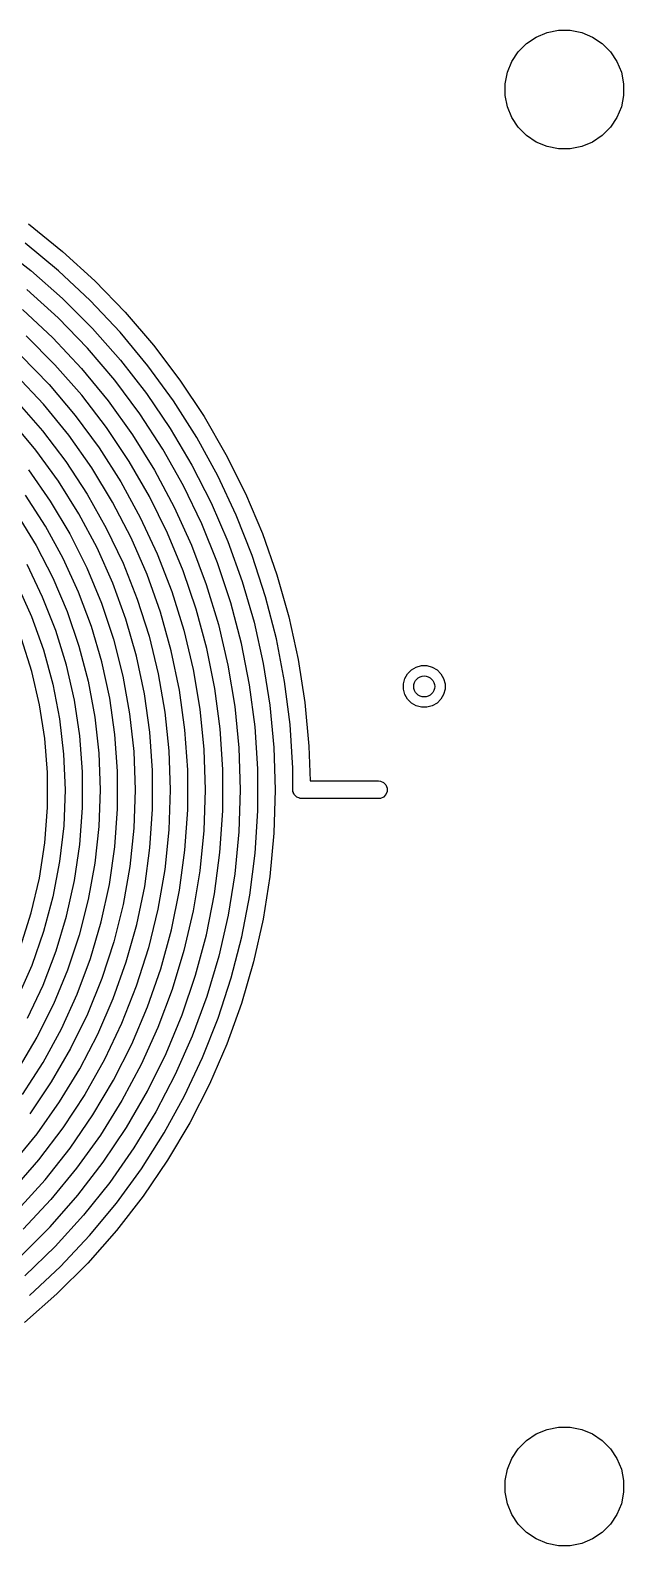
# Model space of a CAD drawing. Extents: x 25 to 275, y -107 to -24.
# Drawn here: x 41.38 to 49.85, y -45.8 to -24.15 of the extents above; entities that cross this region are included whole.
import ezdxf

# ---------------------------------------------------------------- set-up
doc = ezdxf.new("R2010")
doc.units = 0
doc.layers.add('BLACK', color=7, linetype='CONTINUOUS')

msp = doc.modelspace()

# ---------------------------------------------------------------- linework, layer by layer
at = {"layer": 'BLACK', "linetype": 'CONTINUOUS'}
for p, q in [((48.599313, -24.250367), (48.753258, -24.186601)), ((48.753258, -24.186601), (48.916685, -24.154093)), ((48.916685, -24.154093), (49.083315, -24.154093)), ((49.083315, -24.154093), (49.246742, -24.186601)), ((49.246742, -24.186601), (49.400687, -24.250367)), ((48.342941, -24.460766), (48.460766, -24.342941)), ((48.460766, -24.342941), (48.599313, -24.250367)), ((49.400687, -24.250367), (49.539234, -24.342941)), ((49.539234, -24.342941), (49.657059, -24.460766)), ((48.186601, -24.753258), (48.250367, -24.599313)), ((48.250367, -24.599313), (48.342941, -24.460766)), ((49.657059, -24.460766), (49.749633, -24.599313)), ((49.749633, -24.599313), (49.813399, -24.753258)), ((48.154093, -24.916685), (48.186601, -24.753258)), ((49.813399, -24.753258), (49.845907, -24.916685)), ((48.154093, -25.083315), (48.154093, -24.916685)), ((48.186601, -25.246742), (48.154093, -25.083315)), ((49.845907, -25.083315), (49.813399, -25.246742)), ((49.845907, -24.916685), (49.845907, -25.083315)), ((48.250367, -25.400687), (48.186601, -25.246742)), ((49.813399, -25.246742), (49.749633, -25.400687)), ((48.342941, -25.539234), (48.250367, -25.400687)), ((49.749633, -25.400687), (49.657059, -25.539234)), ((48.460766, -25.657059), (48.342941, -25.539234)), ((48.599313, -25.749633), (48.460766, -25.657059)), ((48.753258, -25.813399), (48.599313, -25.749633)), ((49.400687, -25.749633), (49.246742, -25.813399)), ((49.539234, -25.657059), (49.400687, -25.749633)), ((49.657059, -25.539234), (49.539234, -25.657059)), ((48.916685, -25.845907), (48.753258, -25.813399)), ((49.083315, -25.845907), (48.916685, -25.845907)), ((49.246742, -25.813399), (49.083315, -25.845907)), ((41.351676, -26.920076), (41.83751, -27.311025)), ((40.907433, -27.213211), (41.385206, -27.58381)), ((41.783679, -27.588996), (41.305445, -27.193367)), ((41.83751, -27.311025), (42.298356, -27.731142)), ((41.385206, -27.58381), (41.838766, -27.983677)), ((42.236127, -28.013873), (41.783679, -27.588996)), ((41.775376, -28.262013), (41.330265, -27.857775)), ((42.298356, -27.731142), (42.732465, -28.178832)), ((41.838766, -27.983677), (42.266323, -28.411234)), ((42.661004, -28.466321), (42.236127, -28.013873)), ((41.266531, -28.139462), (41.702349, -28.547651)), ((42.193674, -28.693939), (41.775376, -28.262013)), ((42.732465, -28.178832), (43.138191, -28.652396)), ((41.731013, -28.929869), (41.320131, -28.518987)), ((41.702349, -28.547651), (42.110538, -28.983469)), ((42.266323, -28.411234), (42.66619, -28.864794)), ((43.056633, -28.944555), (42.661004, -28.466321)), ((42.583438, -29.151779), (42.193674, -28.693939)), ((43.138191, -28.652396), (43.513994, -29.15004)), ((41.246035, -28.800146), (41.646749, -29.214482)), ((42.114143, -29.366744), (41.731013, -28.929869)), ((42.110538, -28.983469), (42.489349, -29.445052)), ((42.66619, -28.864794), (43.036789, -29.342567)), ((43.421453, -29.446686), (43.056633, -28.944555)), ((41.566028, -29.492709), (41.175474, -29.074526)), ((41.646749, -29.214482), (42.018895, -29.654657)), ((42.943067, -29.633649), (42.583438, -29.151779)), ((43.513994, -29.15004), (43.858448, -29.669874)), ((42.467879, -29.827741), (42.114143, -29.366744)), ((43.036789, -29.342567), (43.376656, -29.842667)), ((41.188042, -29.454256), (41.552654, -29.87241)), ((41.927135, -29.936569), (41.566028, -29.492709)), ((42.489349, -29.445052), (42.83716, -29.930422)), ((43.271084, -30.137572), (42.943067, -29.633649)), ((43.754024, -29.970734), (43.421453, -29.446686)), ((41.459367, -30.148711), (41.105833, -29.727385)), ((42.018895, -29.654657), (42.360808, -30.118706)), ((42.790706, -30.310887), (42.467879, -29.827741)), ((43.376656, -29.842667), (43.684452, -30.363121)), ((43.858448, -29.669874), (44.170248, -30.209928)), ((41.552654, -29.87241), (41.88788, -30.314472)), ((42.25711, -30.404036), (41.927135, -29.936569)), ((42.83716, -29.930422), (43.152482, -30.4375)), ((44.053033, -30.514631), (43.754024, -29.970734)), ((41.78265, -30.593672), (41.459367, -30.148711)), ((42.360808, -30.118706), (42.670964, -30.604556)), ((43.566141, -30.661475), (43.271084, -30.137572)), ((44.170248, -30.209928), (44.448211, -30.768152)), ((41.354127, -30.430508), (41.664558, -30.877614)), ((41.88788, -30.314472), (42.192158, -30.77838)), ((42.554414, -30.892933), (42.25711, -30.404036)), ((43.081244, -30.814113), (42.790706, -30.310887)), ((43.152482, -30.4375), (43.433964, -30.964116)), ((43.684452, -30.363121), (43.95896, -30.901874)), ((44.317301, -31.076228), (44.053033, -30.514631)), ((42.074107, -31.0601), (41.78265, -30.593672)), ((42.670964, -30.604556), (42.947975, -31.110038)), ((43.827025, -31.203206), (43.566141, -30.661475)), ((41.596649, -31.234359), (41.311841, -30.791189)), ((41.664558, -30.877614), (41.942302, -31.345726)), ((42.192158, -30.77838), (42.464067, -31.261972)), ((42.817662, -31.400978), (42.554414, -30.892933)), ((43.338247, -31.335263), (43.081244, -30.814113)), ((43.95896, -30.901874), (44.199099, -31.456801)), ((44.448211, -30.768152), (44.691281, -31.342428)), ((41.192234, -31.068655), (41.463352, -31.512898)), ((42.332317, -31.545723), (42.074107, -31.0601)), ((42.947975, -31.110038), (43.190605, -31.632893)), ((43.433964, -30.964116), (43.680401, -31.508014)), ((44.545784, -31.653312), (44.317301, -31.076228)), ((41.849116, -31.696718), (41.596649, -31.234359)), ((41.942302, -31.345726), (42.185944, -31.832461)), ((42.464067, -31.261972), (42.702342, -31.762991)), ((43.560614, -31.872106), (43.338247, -31.335263)), ((44.052664, -31.760538), (43.827025, -31.203206)), ((44.691281, -31.342428), (44.898538, -31.930579)), ((41.463352, -31.512898), (41.701319, -31.975746)), ((42.556023, -32.048175), (42.332317, -31.545723)), ((43.045626, -31.925804), (42.817662, -31.400978)), ((43.680401, -31.508014), (43.890737, -32.066865)), ((44.199099, -31.456801), (44.403919, -32.025711)), ((41.555775, -32.248818), (41.332547, -31.78528)), ((42.067956, -32.17591), (41.849116, -31.696718)), ((42.702342, -31.762991), (42.90587, -32.279103)), ((43.190605, -31.632893), (43.397771, -32.170786)), ((44.242131, -32.331183), (44.052664, -31.760538)), ((44.737582, -32.243603), (44.545784, -31.653312)), ((41.701319, -31.975746), (41.904865, -32.45473)), ((42.185944, -31.832461), (42.394242, -32.335336)), ((43.237244, -32.464963), (43.045626, -31.925804)), ((43.747395, -32.422343), (43.560614, -31.872106)), ((44.403919, -32.025711), (44.572613, -32.60636)), ((44.898538, -31.930579), (45.069194, -32.530374)), ((41.187097, -32.060356), (41.394704, -32.523462)), ((42.252053, -32.669493), (42.067956, -32.17591)), ((42.744135, -32.565008), (42.556023, -32.048175)), ((43.397771, -32.170786), (43.568547, -32.721315)), ((43.890737, -32.066865), (44.064073, -32.638276)), ((44.891936, -32.844772), (44.737582, -32.243603)), ((41.743739, -32.727742), (41.555775, -32.248818)), ((41.904865, -32.45473), (42.072904, -32.947294)), ((42.394242, -32.335336), (42.566134, -32.851789)), ((42.90587, -32.279103), (43.073703, -32.807901)), ((43.897788, -32.983619), (43.747395, -32.422343)), ((44.394647, -32.912794), (44.242131, -32.331183)), ((41.394704, -32.523462), (41.566251, -33.001101)), ((42.400469, -33.174952), (42.252053, -32.669493)), ((42.895736, -33.093704), (42.744135, -32.565008)), ((43.39162, -33.015941), (43.237244, -32.464963)), ((44.064073, -32.638276), (44.199666, -33.219801)), ((44.572613, -32.60636), (44.704515, -33.196455)), ((45.069194, -32.530374), (45.202603, -33.139536)), ((41.401631, -33.309502), (41.254174, -32.84356)), ((41.895387, -33.219374), (41.743739, -32.727742)), ((42.566134, -32.851789), (42.700745, -33.37919)), ((43.073703, -32.807901), (43.205058, -33.34692)), ((43.568547, -32.721315), (43.70217, -33.282021)), ((45.008237, -33.454447), (44.891936, -32.844772)), ((41.566251, -33.001101), (41.700732, -33.490471)), ((42.072904, -32.947294), (42.204541, -33.45081)), ((43.010088, -33.631687), (42.895736, -33.093704)), ((43.508037, -33.576171), (43.39162, -33.015941)), ((44.01115, -33.553528), (43.897788, -32.983619)), ((44.509586, -33.502982), (44.394647, -32.912794)), ((41.512987, -33.785365), (41.401631, -33.309502)), ((42.009872, -33.720963), (41.895387, -33.219374)), ((42.512447, -33.68971), (42.400469, -33.174952)), ((43.70217, -33.282021), (43.798043, -33.8504)), ((44.199666, -33.219801), (44.296934, -33.808948)), ((44.704515, -33.196455), (44.799104, -33.793668)), ((45.202603, -33.139536), (45.298258, -33.755756)), ((46.761994, -33.342371), (46.817372, -33.286993)), ((46.817372, -33.286993), (46.885195, -33.247835)), ((46.885195, -33.247835), (46.960842, -33.227566)), ((46.960842, -33.227566), (47.039158, -33.227566)), ((47.039158, -33.227566), (47.114805, -33.247835)), ((47.114805, -33.247835), (47.182628, -33.286993)), ((47.182628, -33.286993), (47.238006, -33.342371)), ((41.700732, -33.490471), (41.797358, -33.988698)), ((42.204541, -33.45081), (42.299071, -33.962592)), ((42.700745, -33.37919), (42.797388, -33.914849)), ((43.205058, -33.34692), (43.299323, -33.893646)), ((44.586476, -34.099321), (44.509586, -33.502982)), ((45.086028, -34.070222), (45.008237, -33.454447)), ((46.702567, -33.485841), (46.722836, -33.410194)), ((46.702567, -33.564157), (46.702567, -33.485841)), ((46.722836, -33.410194), (46.761994, -33.342371)), ((47.238006, -33.342371), (47.277164, -33.410194)), ((47.277164, -33.410194), (47.297433, -33.485841)), ((47.297433, -33.485841), (47.297433, -33.564157)), ((42.086552, -34.229706), (42.009872, -33.720963)), ((42.587419, -34.211146), (42.512447, -33.68971)), ((43.086634, -34.176337), (43.010088, -33.631687)), ((43.585952, -34.143038), (43.508037, -33.576171)), ((44.086996, -34.129632), (44.01115, -33.553528)), ((45.298258, -33.755756), (45.355796, -34.376696)), ((46.722836, -33.639804), (46.702567, -33.564157)), ((46.761994, -33.707627), (46.722836, -33.639804)), ((46.817372, -33.763005), (46.761994, -33.707627)), ((47.238006, -33.707627), (47.182628, -33.763005)), ((47.277164, -33.639804), (47.238006, -33.707627)), ((47.297433, -33.564157), (47.277164, -33.639804)), ((41.587589, -34.268356), (41.512987, -33.785365)), ((42.299071, -33.962592), (42.355993, -34.479908)), ((42.797388, -33.914849), (42.855572, -34.456039)), ((43.299323, -33.893646), (43.356059, -34.44553)), ((43.798043, -33.8504), (43.855739, -34.423914)), ((44.296934, -33.808948), (44.355463, -34.403196)), ((44.799104, -33.793668), (44.856007, -34.395641)), ((46.885195, -33.802163), (46.817372, -33.763005)), ((46.960842, -33.822432), (46.885195, -33.802163)), ((47.039158, -33.822432), (46.960842, -33.822432)), ((47.114805, -33.802163), (47.039158, -33.822432)), ((47.182628, -33.763005), (47.114805, -33.802163)), ((41.797358, -33.988698), (41.855561, -34.492861)), ((43.125, -34.724999), (43.086634, -34.176337)), ((43.625, -34.713901), (43.585952, -34.143038)), ((44.125, -34.709463), (44.086996, -34.129632)), ((44.625, -34.699362), (44.586476, -34.099321)), ((45.125, -34.689666), (45.086028, -34.070222)), ((41.625, -34.755641), (41.587589, -34.268356)), ((42.125, -34.742756), (42.086552, -34.229706)), ((42.625, -34.736601), (42.587419, -34.211146)), ((44.355463, -34.403196), (44.375, -35)), ((44.856007, -34.395641), (44.875, -35)), ((45.355796, -34.376696), (45.371149, -34.875)), ((41.855561, -34.492861), (41.875, -35)), ((42.355993, -34.479908), (42.375, -35)), ((42.855572, -34.456039), (42.875, -35)), ((43.356059, -34.44553), (43.375, -35)), ((43.855739, -34.423914), (43.875, -35)), ((41.625, -35), (41.625, -34.755641)), ((42.125, -35), (42.125, -34.742756)), ((42.625, -35), (42.625, -34.736601)), ((43.125, -35), (43.125, -34.724999)), ((43.625, -35), (43.625, -34.713901)), ((44.125, -35), (44.125, -34.709463)), ((44.625, -35), (44.625, -34.699362)), ((45.125, -35), (45.125, -34.689666)), ((41.625, -35.253942), (41.625, -35)), ((41.875, -35), (41.855776, -35.513769)), ((42.125, -35.260393), (42.125, -35)), ((42.375, -35), (42.356209, -35.526126)), ((42.625, -35.272328), (42.625, -35)), ((42.875, -35), (42.855817, -35.549332)), ((43.125, -35.277558), (43.125, -35)), ((43.375, -35), (43.355476, -35.57153)), ((43.625, -35.288365), (43.625, -35)), ((43.875, -35), (43.855998, -35.580453)), ((44.125, -35.298722), (44.125, -35)), ((44.375, -35), (44.355738, -35.600658)), ((44.625, -35.302478), (44.625, -35)), ((44.875, -35), (44.855514, -35.620056)), ((45.127402, -35.010523), (45.125, -35)), ((45.127402, -35.024386), (45.127402, -35.010523)), ((45.134449, -35.041401), (45.127402, -35.024386)), ((45.137379, -35.054235), (45.134449, -35.041401)), ((45.142344, -35.060461), (45.137379, -35.054235)), ((45.371149, -34.875), (46.35, -34.875)), ((46.35, -34.875), (46.374386, -34.877402)), ((46.374386, -34.877402), (46.419446, -34.896066)), ((46.419446, -34.896066), (46.453934, -34.930554)), ((46.453934, -34.930554), (46.472598, -34.975614)), ((46.472598, -35.024386), (46.453934, -35.069446)), ((46.472598, -34.975614), (46.472598, -35.024386)), ((41.586122, -35.760336), (41.625, -35.253942)), ((42.086985, -35.77979), (42.125, -35.260393)), ((42.586145, -35.815595), (42.625, -35.272328)), ((45.146066, -35.069446), (45.142344, -35.060461)), ((45.163066, -35.086446), (45.146066, -35.069446)), ((45.172064, -35.097729), (45.163066, -35.086446)), ((45.176471, -35.099851), (45.172064, -35.097729)), ((45.180554, -35.103934), (45.176471, -35.099851)), ((45.211968, -35.116945), (45.180554, -35.103934)), ((45.222185, -35.121866), (45.211968, -35.116945)), ((45.223847, -35.121866), (45.222185, -35.121866)), ((45.225614, -35.122598), (45.223847, -35.121866)), ((45.25, -35.125), (45.225614, -35.122598)), ((46.35, -35.125), (45.25, -35.125)), ((46.374386, -35.122598), (46.35, -35.125)), ((46.419446, -35.103934), (46.374386, -35.122598)), ((46.453934, -35.069446), (46.419446, -35.103934)), ((43.087117, -35.831381), (43.125, -35.277558)), ((43.586478, -35.863808), (43.625, -35.288365)), ((44.085925, -35.894886), (44.125, -35.298722)), ((44.587015, -35.90624), (44.625, -35.302478)), ((41.855776, -35.513769), (41.798212, -36.024666)), ((42.356209, -35.526126), (42.299933, -36.049572)), ((42.855817, -35.549332), (42.798361, -36.095988)), ((43.355476, -35.57153), (43.296995, -36.140396)), ((43.855998, -35.580453), (43.799073, -36.15842)), ((44.355738, -35.600658), (44.298031, -36.198848)), ((44.855514, -35.620056), (44.797133, -36.237666)), ((41.508594, -36.262267), (41.586122, -35.760336)), ((42.011158, -36.295027), (42.086985, -35.77979)), ((42.508633, -36.354706), (42.586145, -35.815595)), ((43.011529, -36.381327), (43.087117, -35.831381)), ((43.509608, -36.435392), (43.586478, -35.863808)), ((44.007943, -36.487217), (44.085925, -35.894886)), ((44.511194, -36.506425), (44.587015, -35.90624)), ((41.798212, -36.024666), (41.702629, -36.529831)), ((42.299933, -36.049572), (42.206458, -36.567669)), ((42.798361, -36.095988), (42.702912, -36.637305)), ((43.296995, -36.140396), (43.199829, -36.703944)), ((41.392871, -36.756792), (41.508594, -36.262267)), ((41.897924, -36.803354), (42.011158, -36.295027)), ((42.392858, -36.886914), (42.508633, -36.354706)), ((43.799073, -36.15842), (43.704469, -36.731427)), ((44.298031, -36.198848), (44.202117, -36.792112)), ((44.797133, -36.237666), (44.700087, -36.85039)), ((41.702629, -36.529831), (41.569563, -37.026442)), ((42.206458, -36.567669), (42.076261, -37.077778)), ((42.898587, -36.924833), (43.011529, -36.381327)), ((43.394731, -37.000566), (43.509608, -36.435392)), ((43.891388, -37.073181), (44.007943, -36.487217)), ((44.397836, -37.100665), (44.511194, -36.506425)), ((41.239631, -37.241006), (41.392871, -36.756792)), ((42.702912, -36.637305), (42.569936, -37.170644)), ((43.199829, -36.703944), (43.064432, -37.259548)), ((43.704469, -36.731427), (43.572592, -37.297019)), ((41.747886, -37.302059), (41.897924, -36.803354)), ((42.239411, -37.409507), (42.392858, -36.886914)), ((42.748818, -37.459364), (42.898587, -36.924833)), ((43.242362, -37.556805), (43.394731, -37.000566)), ((44.202117, -36.792112), (44.068389, -37.378012)), ((44.700087, -36.85039), (44.564759, -37.455813)), ((41.569563, -37.026442), (41.399757, -37.51172)), ((42.076261, -37.077778), (41.910004, -37.577298)), ((42.569936, -37.170644), (42.400079, -37.693409)), ((43.736758, -37.650267), (43.891388, -37.073181)), ((44.24739, -37.686615), (44.397836, -37.100665)), ((41.561845, -37.788482), (41.747886, -37.302059)), ((42.049073, -37.919822), (42.239411, -37.409507)), ((43.064432, -37.259548), (42.891435, -37.804617)), ((43.572592, -37.297019), (43.404005, -37.852775)), ((44.068389, -37.378012), (43.897398, -37.95414)), ((41.399757, -37.51172), (41.194161, -37.982951)), ((41.910004, -37.577298), (41.708536, -38.063686)), ((42.562921, -37.982429), (42.748818, -37.459364)), ((43.05318, -38.101624), (43.242362, -37.556805)), ((43.544716, -38.216003), (43.736758, -37.650267)), ((44.564759, -37.455813), (44.391683, -38.051543)), ((41.340793, -38.260027), (41.561845, -37.788482)), ((42.400079, -37.693409), (42.19417, -38.203051)), ((42.891435, -37.804617), (42.681645, -38.336609)), ((43.404005, -37.852775), (43.199431, -38.396315)), ((44.060448, -38.261962), (44.24739, -37.686615)), ((41.708536, -38.063686), (41.472883, -38.534461)), ((41.822815, -38.415258), (42.049073, -37.919822)), ((42.341762, -38.491588), (42.562921, -37.982429)), ((43.897398, -37.95414), (43.689845, -38.518128)), ((44.391683, -38.051543), (44.181543, -38.63523)), ((42.19417, -38.203051), (41.953212, -38.697089)), ((42.82803, -38.632591), (43.05318, -38.101624)), ((43.316085, -38.767969), (43.544716, -38.216003)), ((43.837749, -38.824436), (44.060448, -38.261962)), ((41.56179, -38.89329), (41.822815, -38.415258)), ((42.086372, -38.984468), (42.341762, -38.491588)), ((42.681645, -38.336609), (42.436039, -38.853045)), ((43.199431, -38.396315), (42.959746, -38.925312)), ((43.689845, -38.518128), (43.446583, -39.06766)), ((41.472883, -38.534461), (41.204245, -38.987226)), ((41.953212, -38.697089), (41.678379, -39.173114)), ((42.567919, -39.147334), (42.82803, -38.632591)), ((44.181543, -38.63523), (43.935167, -39.204571)), ((41.267327, -39.351483), (41.56179, -38.89329)), ((42.436039, -38.853045), (42.155763, -39.351516)), ((42.959746, -38.925312), (42.685975, -39.4375)), ((43.051842, -39.303799), (43.316085, -38.767969)), ((43.580172, -39.371816), (43.837749, -38.824436)), ((41.797942, -39.458771), (42.086372, -38.984468)), ((42.274008, -39.643553), (42.567919, -39.147334)), ((43.446583, -39.06766), (43.168613, -39.600477)), ((41.678379, -39.173114), (41.371009, -39.628809)), ((42.155763, -39.351516), (41.842123, -39.829698)), ((42.753121, -39.8212), (43.051842, -39.303799)), ((43.288732, -39.901943), (43.580172, -39.371816)), ((43.935167, -39.204571), (43.653528, -39.757318)), ((41.477818, -39.912284), (41.797942, -39.458771)), ((42.685975, -39.4375), (42.379293, -39.930686)), ((43.168613, -39.600477), (42.857076, -40.11439)), ((41.947609, -40.119034), (42.274008, -39.643553)), ((43.653528, -39.757318), (43.337738, -40.29129)), ((41.12749, -40.342894), (41.477818, -39.912284)), ((41.842123, -39.829698), (41.496582, -40.285362)), ((42.379293, -39.930686), (42.041011, -40.402758)), ((42.421199, -40.317956), (42.753121, -39.8212)), ((42.964581, -40.412724), (43.288732, -39.901943)), ((41.59018, -40.571652), (41.947609, -40.119034)), ((42.857076, -40.11439), (42.513253, -40.607286)), ((41.496582, -40.285362), (41.120751, -40.716383)), ((42.041011, -40.402758), (41.672578, -40.851694)), ((42.057499, -40.79194), (42.421199, -40.317956)), ((42.608997, -40.902143), (42.964581, -40.412724)), ((43.337738, -40.29129), (42.989043, -40.804379)), ((41.203318, -40.999385), (41.59018, -40.571652)), ((42.513253, -40.607286), (42.138556, -41.077141)), ((41.672578, -40.851694), (41.275573, -41.275573)), ((41.663577, -41.241121), (42.057499, -40.79194)), ((42.223384, -41.368269), (42.608997, -40.902143)), ((42.989043, -40.804379), (42.608818, -41.294562)), ((42.138556, -41.077141), (41.734525, -41.522024)), ((41.241121, -41.663577), (41.663577, -41.241121)), ((42.608818, -41.294562), (42.198565, -41.759903)), ((41.734525, -41.522024), (41.302821, -41.940106)), ((41.809263, -41.809263), (42.223384, -41.368269)), ((42.198565, -41.759903), (41.759903, -42.198565)), ((41.368269, -42.223384), (41.809263, -41.809263)), ((41.759903, -42.198565), (41.294562, -42.608818)), ((48.599313, -44.200367), (48.753258, -44.136601)), ((48.753258, -44.136601), (48.916685, -44.104093)), ((48.916685, -44.104093), (49.083315, -44.104093)), ((49.083315, -44.104093), (49.246742, -44.136601)), ((49.246742, -44.136601), (49.400687, -44.200367)), ((48.342941, -44.410766), (48.460766, -44.292941)), ((48.460766, -44.292941), (48.599313, -44.200367)), ((49.400687, -44.200367), (49.539234, -44.292941)), ((49.539234, -44.292941), (49.657059, -44.410766)), ((48.186601, -44.703258), (48.250367, -44.549313)), ((48.250367, -44.549313), (48.342941, -44.410766)), ((49.657059, -44.410766), (49.749633, -44.549313)), ((49.749633, -44.549313), (49.813399, -44.703258)), ((48.154093, -44.866685), (48.186601, -44.703258)), ((49.813399, -44.703258), (49.845907, -44.866685)), ((48.154093, -45.033315), (48.154093, -44.866685)), ((49.845907, -44.866685), (49.845907, -45.033315)), ((48.186601, -45.196742), (48.154093, -45.033315)), ((48.250367, -45.350687), (48.186601, -45.196742)), ((49.813399, -45.196742), (49.749633, -45.350687)), ((49.845907, -45.033315), (49.813399, -45.196742)), ((48.342941, -45.489234), (48.250367, -45.350687)), ((49.749633, -45.350687), (49.657059, -45.489234)), ((48.460766, -45.607059), (48.342941, -45.489234)), ((48.599313, -45.699633), (48.460766, -45.607059)), ((49.539234, -45.607059), (49.400687, -45.699633)), ((49.657059, -45.489234), (49.539234, -45.607059)), ((48.753258, -45.763399), (48.599313, -45.699633)), ((48.916685, -45.795907), (48.753258, -45.763399)), ((49.083315, -45.795907), (48.916685, -45.795907)), ((49.246742, -45.763399), (49.083315, -45.795907)), ((49.400687, -45.699633), (49.246742, -45.763399))]:
    msp.add_line(p, q, dxfattribs=at)
at = {"layer": 'BLACK'}
msp.add_circle((47, -33.524999), 0.15, dxfattribs=at)

doc.saveas('drawing.dxf')
